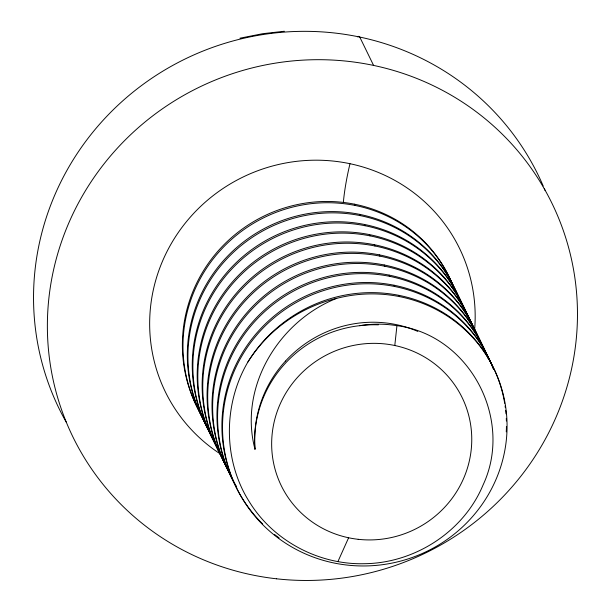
<?xml version="1.0" encoding="UTF-8"?>
<svg xmlns="http://www.w3.org/2000/svg" width="611" height="611" viewBox="0 0 611 611"><rect width="100%" height="100%" fill="white"/><g stroke="black" fill="none" stroke-linecap="round" stroke-linejoin="round"><path stroke-width="0.92" d="M394.798 345.505L396.936 325.678C469.538 334.965 513.813 419.215 483.095 484.92C463.665 531.784 414.51 563.281 364.133 563.716C318.468 564.831 273.025 540.605 249.166 501.524C222.916 459.946 223.099 404.184 247.898 361.995A142.142 139.346 -36.2 0 1 264.708 339.769A142.203 137.658 -38.7 0 1 399.014 295.365A142.203 136.192 -30 0 1 500.753 386.465A142.203 136.474 -18.9 0 1 504.694 403.306M337.921 561.578L348.606 537.772M357.626 36.874L358.497 36.309L359.764 37.065L373.596 65.43M493.665 369.487A142.203 136.192 -30 0 0 394.691 286.506A142.203 137.658 -38.7 0 0 260.385 330.91A142.203 139.407 -36.2 0 0 228.659 468.102A142.203 139.69 -19.8 0 0 332.048 562.586A142.203 138.223 -12.4 0 0 467.995 521.55A142.203 136.474 -18.9 0 0 501.371 387.733A142.203 136.192 -30 0 0 399.632 296.633A142.187 137.643 -38.7 0 0 336.714 298.351C278.677 321.195 238.45 387.275 254.986 449.222A116.059 112.752 -26 0 1 359.627 325.686A116.487 112.63 -41.3 0 1 378.438 324.831M239.963 38.195L262.677 33.704L284.352 31.253M202.004 415.992A142.203 139.69 -19.8 0 1 188.516 385.801A142.203 139.407 -36.2 0 1 220.243 248.608A142.203 137.658 -38.7 0 1 354.548 204.196L355.167 205.464A142.203 136.192 -30 0 1 454.141 288.445M205.556 423.751A142.203 139.69 -19.8 0 1 193.45 395.928A142.203 139.407 -36.2 0 1 225.184 258.736A142.203 137.658 -38.7 0 1 359.489 214.331L360.108 215.591A142.203 136.192 -30 0 1 458.769 297.763M212.353 437.033A142.203 139.69 -19.8 0 1 198.392 406.063A142.203 139.407 -36.2 0 1 230.126 268.863A142.203 137.658 -38.7 0 1 364.423 224.458L365.042 225.719A142.203 136.192 -30 0 1 463.711 307.891M215.431 444.014A142.203 139.69 -19.8 0 1 203.333 416.19A142.203 139.407 -36.2 0 1 235.067 278.998A142.203 137.658 -38.7 0 1 369.365 234.586L369.983 235.854A142.203 136.192 -30 0 1 468.652 318.018M220.831 454.935A142.203 139.69 -19.8 0 1 208.275 426.318A142.203 139.407 -36.2 0 1 240.008 289.125A142.203 137.658 -38.7 0 1 374.306 244.721L374.925 245.981A142.203 136.192 -30 0 1 473.594 328.153M226.238 465.857A142.203 139.69 -19.8 0 1 213.216 436.453A142.203 139.407 -36.2 0 1 244.95 299.253A142.203 137.658 -38.7 0 1 379.248 254.848L379.866 256.108A142.203 136.192 -30 0 1 478.535 338.28M230.714 475.198A142.203 139.69 -19.8 0 1 218.158 446.58A142.203 139.407 -36.2 0 1 249.891 309.387A142.203 137.658 -38.7 0 1 384.189 264.975L384.808 266.243A142.203 136.192 -30 0 1 482.835 346.788M236.121 486.112A142.203 139.69 -19.8 0 1 223.099 456.707A142.203 139.407 -36.2 0 1 254.833 319.515A142.203 137.658 -38.7 0 1 389.131 275.11L389.749 276.371A142.203 136.192 -30 0 1 488.724 359.352M262.684 523.986A142.203 139.69 -19.8 0 1 228.04 466.842A142.203 139.407 -36.2 0 1 259.774 329.642A142.203 137.658 -38.7 0 1 394.072 285.238L394.691 286.498M399.014 295.365L399.632 296.633M544.286 188.6A266.488 258.911 -26 0 1 545.004 190.349M66.148 422.01A266.488 258.911 -26 0 1 183.69 59.695A266.488 258.911 -26 0 1 543.187 185.988M219.998 453.729A163.641 158.982 -26 0 1 164.512 256.666A163.641 158.982 -26 0 1 353.83 164.565A163.641 158.982 -26 0 1 474.602 329.864M343.382 202.157A47.589 7.049 -78.1 0 1 349.988 163.71M359.627 325.701A115.166 111.676 -36.1 0 1 396.936 325.686M254.986 449.222A116.548 114.44 -39 0 1 285.497 361.055M247.898 361.995A141.813 137.773 -26 0 1 336.707 298.351M355.167 205.464A142.203 137.658 -38.7 0 0 220.861 249.868A142.203 139.407 -36.2 0 0 189.127 387.069A142.203 139.69 -19.8 0 0 203.089 418.039M354.548 204.196A142.203 136.192 -30 0 1 453.522 287.178M360.1 215.591A142.203 137.658 -38.7 0 0 225.803 260.003A142.203 139.407 -36.2 0 0 194.069 397.196A142.203 139.69 -19.8 0 0 206.174 425.019M359.489 214.331A142.203 136.192 -30 0 1 458.151 296.495M365.042 225.726A142.203 137.658 -38.7 0 0 230.744 270.131A142.203 139.407 -36.2 0 0 199.01 407.323A142.203 139.69 -19.8 0 0 212.972 438.301M364.423 224.458A142.203 136.192 -30 0 1 463.092 306.623M369.983 235.854A142.203 137.658 -38.7 0 0 235.686 280.258A142.203 139.407 -36.2 0 0 203.952 417.458A142.203 139.69 -19.8 0 0 216.05 445.282M369.365 234.586A142.203 136.192 -30 0 1 468.034 316.758M374.925 245.981A142.203 137.658 -38.7 0 0 240.627 290.393A142.203 139.407 -36.2 0 0 208.893 427.585A142.203 139.69 -19.8 0 0 221.449 456.203M374.306 244.721A142.203 136.192 -30 0 1 472.975 326.885M379.866 256.116A142.203 137.658 -38.7 0 0 245.569 300.52A142.203 139.407 -36.2 0 0 213.835 437.713A142.203 139.69 -19.8 0 0 226.857 467.117M379.248 254.848A142.203 136.192 -30 0 1 477.917 337.012M384.808 266.243A142.203 137.658 -38.7 0 0 250.51 310.648A142.203 139.407 -36.2 0 0 218.776 447.848A142.203 139.69 -19.8 0 0 231.332 476.465M384.189 264.975A142.203 136.192 -30 0 1 482.216 345.528M389.749 276.371A142.203 137.658 -38.7 0 0 255.451 320.783A142.203 139.407 -36.2 0 0 223.718 457.975A142.203 139.69 -19.8 0 0 236.732 487.379M389.131 275.11A142.203 136.192 -30 0 1 488.105 358.084M394.072 285.238A142.203 136.192 -30 0 1 493.046 368.219M505.098 405.925A142.203 136.474 -18.9 0 1 505.343 407.682M505.656 410.317A142.203 136.474 -18.9 0 1 506 413.853M506.298 418.321A142.203 136.474 -18.9 0 1 506.397 421.01M506.443 426.432A142.203 136.474 -18.9 0 1 506.267 431.87M279.12 537.924A142.203 139.69 -19.8 0 1 274.629 534.541M417.764 331.383A116.541 111.21 -30.8 0 0 395.256 324.41A116.541 112.676 -41.3 0 0 285.505 361.055M276.607 578.808A266.488 258.911 -26 0 0 557.759 216.088A266.488 258.911 -26 0 0 102.885 165.337A266.488 258.911 -26 0 0 276.607 578.808M358.191 539.307A100.601 97.737 -26 0 0 464.322 402.382A100.601 97.737 -26 0 0 292.608 383.227A100.601 97.737 -26 0 0 358.191 539.307"/></g></svg>
